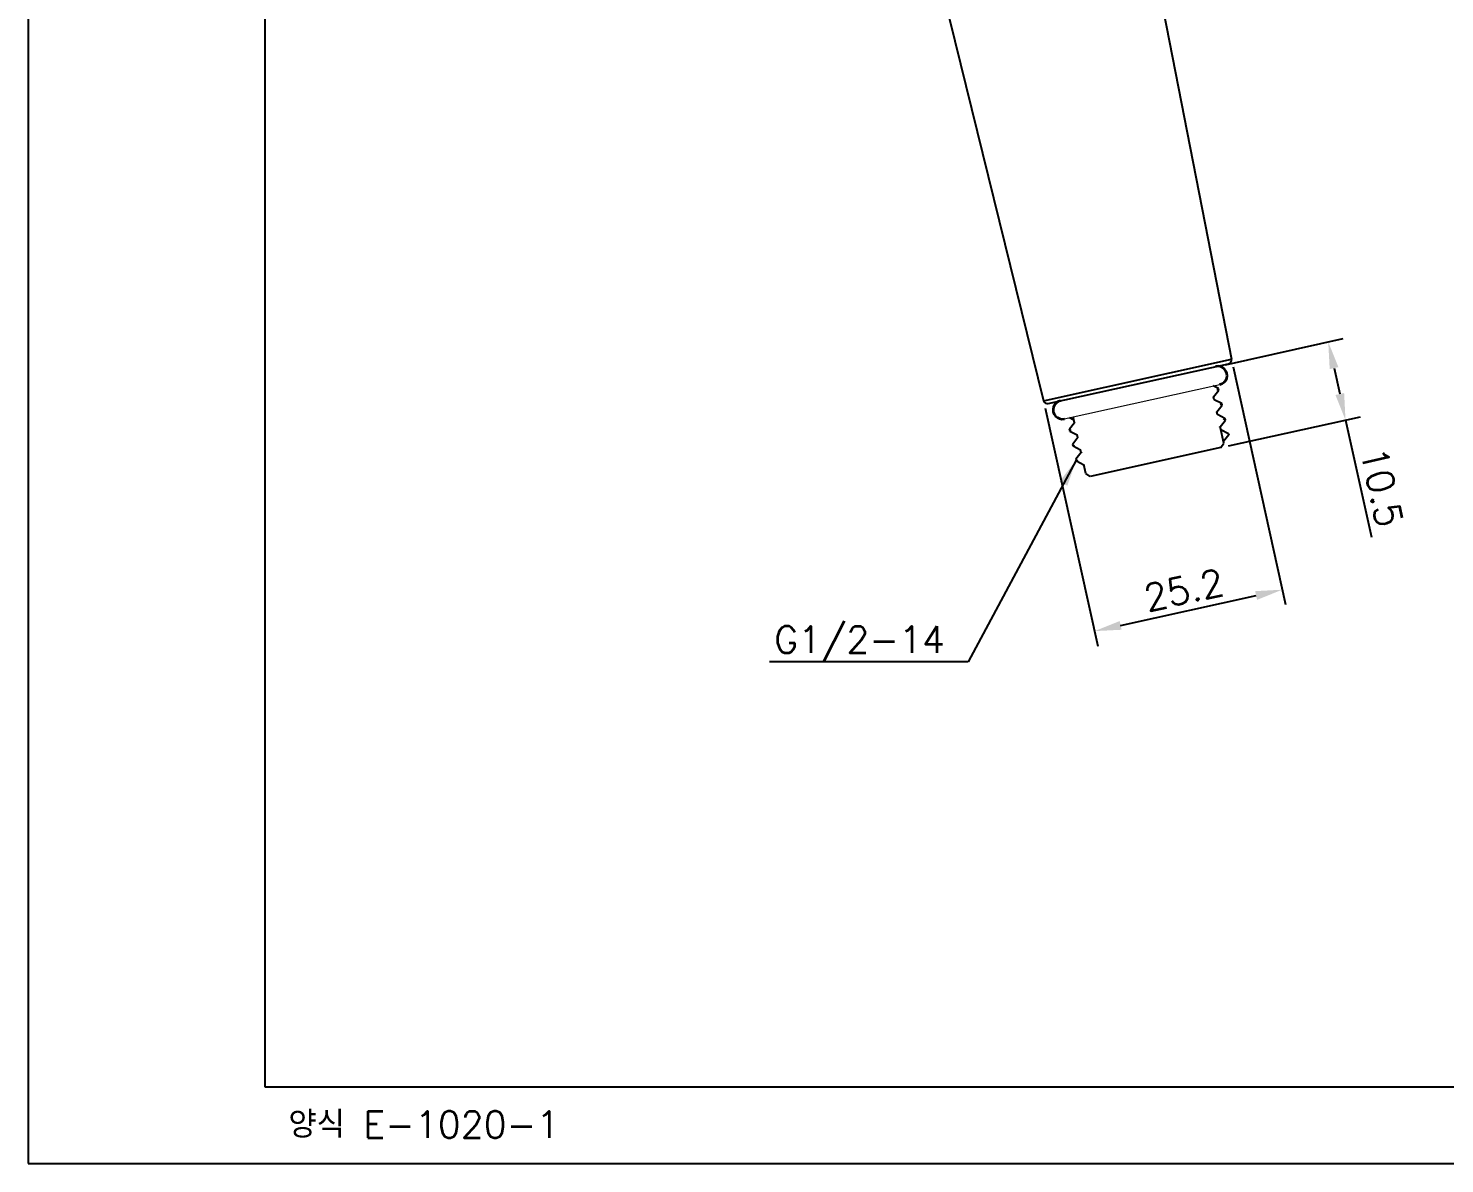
# Model space of a CAD drawing. Extents: x -7342 to 109, y -2713 to 214.
# Drawn here: x -7264.5 to -7079.2, y -2712.9 to -2564.4 of the extents above; entities that cross this region are included whole.
import ezdxf

# ---------------------------------------------------------------- set-up
doc = ezdxf.new("R2010")
doc.units = 0
doc.header["$LTSCALE"] = 7
doc.layers.get('0').update_dxf_attribs({"color": 2, "linetype": 'CONTINUOUS'})
doc.layers.get('Defpoints').update_dxf_attribs({"linetype": 'CONTINUOUS'})
doc.layers.add('\\M+5CFB8\\M+5CAB5\\M+5CFDF\\M+5B2E3', color=7, linetype='CONTINUOUS', lineweight=18)
doc.layers.add('EB0', color=7, linetype='CONTINUOUS', lineweight=35)
doc.layers.add('D', color=2, linetype='CONTINUOUS')
doc.layers.add('DWG', color=7, linetype='CONTINUOUS')
doc.styles.add('DD', font='romans', dxfattribs={"bigfont": 'GHS.shx'})
doc.styles.add('GHS', font='ROMANS.shx', dxfattribs={"bigfont": 'GHS.shx'})
doc.dimstyles.new('CWC', dxfattribs={"dimscale": 0, "dimtxt": 3.5, "dimasz": 3.5, "dimexe": 2, "dimexo": 1, "dimgap": 1, "dimtad": 1, "dimdec": 4, "dimdsep": 46, "dimtxsty": 'DD', "dimcen": 3, "dimclrd": 2, "dimclre": 2, "dimclrt": 2, "dimadec": 3, "dimazin": 2, "dimtfac": 1, "dimtdec": 4, "dimtmove": 0, "dimatfit": 3, "dimfxl": 0, "dimtvp": 1, "dimtolj": 1, "dimtzin": 0, "dimlwd": -1, "dimlwe": -1, "dimarcsym": 0})

# ---------------------------------------------------------------- blocks, each defined once
blk = doc.blocks.new('BORDER')
for p, q in [((0, 1), (0, 0)), ((0, 0), (1, 0))]:
    blk.add_line(p, q)
blk = doc.blocks.new('*D53')
at = {"layer": 'Defpoints', "color": 0}
for p in [(-7107.14, -2607.68), (-7131.71, -2613.11), (-7100.49, -2637.82)]:
    blk.add_point(p, dxfattribs=at)
at = {"layer": 'DWG', "color": 2}
for p, q in [((-7106.93, -2608.66), (-7100.06, -2639.77)), ((-7131.49, -2614.08), (-7124.62, -2645.2)), ((-7121.64, -2642.49), (-7103.91, -2638.58))]:
    blk.add_line(p, q, dxfattribs=at)
for points in [[(-7104.03, -2638.01), (-7103.78, -2639.15), (-7100.49, -2637.82)], [(-7121.76, -2641.92), (-7121.51, -2643.06), (-7125.05, -2643.24)]]:
    blk.add_solid(points, dxfattribs=at)
at = {"layer": 'DWG', "color": 2, "insert": (-7113.36, -2637.85), "char_height": 3.5, "attachment_point": 5, "rotation": 12.45, "style": 'DD'}
blk.add_mtext('\\A1;25.2', dxfattribs=at)
blk = doc.blocks.new('*D54')
at = {"layer": 'Defpoints', "color": 0}
for p in [(-7108.91, -2608.6), (-7092.21, -2615.64), (-7108.51, -2619.24)]:
    blk.add_point(p, dxfattribs=at)
at = {"layer": 'DWG', "color": 2}
for p, q in [((-7107.93, -2608.39), (-7092.51, -2604.98)), ((-7093.71, -2608.83), (-7092.96, -2612.22)), ((-7107.54, -2619.02), (-7090.26, -2615.21)), ((-7092.21, -2615.64), (-7088.83, -2630.94))]:
    blk.add_line(p, q, dxfattribs=at)
for points in [[(-7093.14, -2608.71), (-7094.28, -2608.96), (-7094.47, -2605.41)], [(-7092.39, -2612.1), (-7093.53, -2612.35), (-7092.21, -2615.64)]]:
    blk.add_solid(points, dxfattribs=at)
at = {"layer": 'DWG', "color": 2, "insert": (-7087.46, -2624.4), "char_height": 3.5, "attachment_point": 5, "rotation": 282.45, "style": 'DD'}
blk.add_mtext('\\A1;10.5', dxfattribs=at)

msp = doc.modelspace()

# ---------------------------------------------------------------- linework, layer by layer
at = {"color": 4}
for p, q in [((-7233.5456, -2702.89488), (-7233.5456, -2428.89488)), ((-6855.5456, -2702.89488), (-7233.5456, -2702.89488))]:
    msp.add_line(p, q, dxfattribs=at)
at = {"color": 7, "linetype": 'Continuous'}
for p, q in [((-7150.13133, -2538.37517), (-7131.70619, -2613.10732)), ((-7119.75909, -2543.08572), (-7107.14385, -2607.68446)), ((-7131.70619, -2613.10732), (-7107.14385, -2607.68446)), ((-7131.11269, -2613.47582), (-7107.52705, -2608.2686)), ((-7108.842, -2611.51628), (-7109.5261, -2611.16704)), ((-7109.47316, -2612.60338), (-7108.79364, -2611.73536)), ((-7109.38191, -2612.97926), (-7109.46815, -2612.58866)), ((-7108.84691, -2611.55005), (-7108.84213, -2611.54585)), ((-7108.83217, -2611.52658), (-7108.842, -2611.51628)), ((-7108.78905, -2611.72187), (-7108.83217, -2611.52658)), ((-7108.79364, -2611.73536), (-7108.78905, -2611.72187)), ((-7108.41083, -2613.46925), (-7109.39265, -2612.96801)), ((-7109.04198, -2614.55635), (-7108.36246, -2613.68832)), ((-7108.95074, -2614.93222), (-7109.03697, -2614.54163)), ((-7108.41573, -2613.50302), (-7108.41096, -2613.49882)), ((-7108.40099, -2613.47955), (-7108.41083, -2613.46925)), ((-7108.35787, -2613.67484), (-7108.40099, -2613.47955)), ((-7108.36246, -2613.68832), (-7108.35787, -2613.67484)), ((-7127.65746, -2615.97642), (-7128.33698, -2616.84445)), ((-7128.30991, -2615.31432), (-7127.7487, -2615.60055)), ((-7127.66246, -2615.99114), (-7127.83504, -2615.20947)), ((-7107.97965, -2615.42222), (-7108.96148, -2614.92098)), ((-7108.61081, -2616.50932), (-7107.93129, -2615.64129)), ((-7108.13151, -2618.64287), (-7108.6058, -2616.4946)), ((-7107.98456, -2615.45599), (-7107.97978, -2615.45179)), ((-7107.96982, -2615.43251), (-7107.97965, -2615.42222)), ((-7107.9267, -2615.62781), (-7107.96982, -2615.43251)), ((-7107.93129, -2615.64129), (-7107.9267, -2615.62781)), ((-7128.34157, -2616.85793), (-7128.33698, -2616.84445)), ((-7128.34157, -2616.85793), (-7128.29845, -2617.05323)), ((-7128.28861, -2617.06352), (-7128.29845, -2617.05323)), ((-7128.28861, -2617.06352), (-7127.30678, -2617.56476)), ((-7128.28848, -2617.03395), (-7128.2837, -2617.02975)), ((-7127.22628, -2617.92939), (-7127.9058, -2618.79742)), ((-7127.23129, -2617.94411), (-7127.31752, -2617.55352)), ((-7108.51956, -2616.88519), (-7107.53864, -2617.38548)), ((-7107.49552, -2617.58078), (-7108.17462, -2618.44757)), ((-7107.53864, -2617.38548), (-7107.49552, -2617.58078)), ((-7127.91039, -2618.8109), (-7127.9058, -2618.79742)), ((-7127.91039, -2618.8109), (-7127.86727, -2619.0062)), ((-7127.85743, -2619.01649), (-7127.86727, -2619.0062)), ((-7127.85743, -2619.01649), (-7126.87561, -2619.51773)), ((-7127.85731, -2618.98692), (-7127.85253, -2618.98272)), ((-7126.7951, -2619.88236), (-7127.47463, -2620.75039)), ((-7126.80011, -2619.89708), (-7126.88635, -2619.50649)), ((-7108.51195, -2619.2389), (-7125.60043, -2623.01168)), ((-7108.51195, -2619.2389), (-7108.13151, -2618.64287)), ((-7127.47921, -2620.76387), (-7127.47463, -2620.75039)), ((-7127.47921, -2620.76387), (-7127.4361, -2620.95916)), ((-7127.42626, -2620.96946), (-7127.4361, -2620.95916)), ((-7127.42626, -2620.96946), (-7126.44443, -2621.4707)), ((-7127.42613, -2620.93989), (-7127.42135, -2620.93569)), ((-7126.19647, -2622.63124), (-7126.45517, -2621.45945)), ((-7125.60043, -2623.01168), (-7126.19647, -2622.63124))]:
    msp.add_line(p, q, dxfattribs=at)
for centre, start, end in [((-7107.63458, -2607.7803), 282.45, 11.05), ((-7131.22073, -2612.98763), 193.85, 282.45)]:
    msp.add_arc(centre, 0.5, start, end, dxfattribs=at)
for points, knots in [([(-7109.52704, -2612.64144), (-7109.52067, -2612.63802), (-7109.50169, -2612.62712), (-7109.48233, -2612.61502), (-7109.4732, -2612.60339)], [0, 0, 0, 0, 1937.743906276, 5898.343995142, 5898.343995142, 5898.343995142, 5898.343995142]), ([(-7109.03331, -2611.63926), (-7108.9929, -2611.62369), (-7108.92949, -2611.59734), (-7108.86678, -2611.56636), (-7108.84691, -2611.55005)], [0, 0, 0, 0, 3700.036517876, 5897.005995236, 5897.005995236, 5897.005995236, 5897.005995236]), ([(-7108.84213, -2611.54585), (-7108.84035, -2611.54417), (-7108.83535, -2611.53905), (-7108.83111, -2611.53138), (-7108.83217, -2611.52658)], [0, 0, 0, 0, 1964.287008309, 5897.487730258, 5897.487730258, 5897.487730258, 5897.487730258]), ([(-7109.09433, -2614.59358), (-7109.08815, -2614.59024), (-7109.0697, -2614.57957), (-7109.05093, -2614.5677), (-7109.04202, -2614.55636)], [0, 0, 0, 0, 1935.832914841, 5909.691762519, 5909.691762519, 5909.691762519, 5909.691762519]), ([(-7108.60214, -2613.59223), (-7108.56173, -2613.57666), (-7108.49831, -2613.55031), (-7108.43561, -2613.51933), (-7108.41573, -2613.50302)], [0, 0, 0, 0, 3707.149918364, 5908.343117214, 5908.343117214, 5908.343117214, 5908.343117214]), ([(-7108.41096, -2613.49882), (-7108.40917, -2613.49713), (-7108.40417, -2613.49202), (-7108.39993, -2613.48435), (-7108.40099, -2613.47955)], [0, 0, 0, 0, 1968.062819312, 5908.824056856, 5908.824056856, 5908.824056856, 5908.824056856]), ([(-7127.60443, -2615.93882), (-7127.6107, -2615.9422), (-7127.62938, -2615.95297), (-7127.64841, -2615.96494), (-7127.65742, -2615.97641)], [0, 0, 0, 0, 1903.922427229, 5804.790913612, 5804.790913612, 5804.790913612, 5804.790913612]), ([(-7108.66389, -2616.54695), (-7108.65761, -2616.54356), (-7108.63891, -2616.53279), (-7108.61987, -2616.52081), (-7108.61085, -2616.50933)], [0, 0, 0, 0, 1942.263830727, 5921.043824754, 5921.043824754, 5921.043824754, 5921.043824754]), ([(-7108.17096, -2615.5452), (-7108.13055, -2615.52963), (-7108.06714, -2615.50328), (-7108.00443, -2615.4723), (-7107.98456, -2615.45599)], [0, 0, 0, 0, 3714.269536186, 5919.69014819, 5919.69014819, 5919.69014819, 5919.69014819]), ([(-7107.97978, -2615.45179), (-7107.978, -2615.4501), (-7107.97299, -2615.44499), (-7107.96876, -2615.43731), (-7107.96982, -2615.43251)], [0, 0, 0, 0, 1971.841931293, 5920.170294165, 5920.170294165, 5920.170294165, 5920.170294165]), ([(-7128.29845, -2617.05323), (-7128.29875, -2617.05184), (-7128.29862, -2617.04416), (-7128.29285, -2617.03809), (-7128.28848, -2617.03395)], [0, 0, 0, 0, 1108.210131747, 5805.793622916, 5805.793622916, 5805.793622916, 5805.793622916]), ([(-7128.2837, -2617.02975), (-7128.26383, -2617.01344), (-7128.20113, -2616.98246), (-7128.13771, -2616.95611), (-7128.0973, -2616.94055)], [0, 0, 0, 0, 2163.050196861, 5805.961404574, 5805.961404574, 5805.961404574, 5805.961404574]), ([(-7127.1739, -2617.89214), (-7127.18009, -2617.89549), (-7127.19855, -2617.90616), (-7127.21733, -2617.91803), (-7127.22624, -2617.92938)], [0, 0, 0, 0, 1905.31488187, 5816.195308177, 5816.195308177, 5816.195308177, 5816.195308177]), ([(-7127.86727, -2619.0062), (-7127.86758, -2619.00481), (-7127.86745, -2618.99713), (-7127.86168, -2618.99106), (-7127.85731, -2618.98692)], [0, 0, 0, 0, 1110.388528379, 5817.206008451, 5817.206008451, 5817.206008451, 5817.206008451]), ([(-7127.85253, -2618.98272), (-7127.83265, -2618.96641), (-7127.76995, -2618.93543), (-7127.70653, -2618.90908), (-7127.66613, -2618.89351)], [0, 0, 0, 0, 2167.301835144, 5817.373459557, 5817.373459557, 5817.373459557, 5817.373459557]), ([(-7126.74125, -2619.84432), (-7126.74763, -2619.84774), (-7126.76659, -2619.85863), (-7126.78593, -2619.87072), (-7126.79507, -2619.88235)], [0, 0, 0, 0, 1914.387675776, 5827.610736962, 5827.610736962, 5827.610736962, 5827.610736962]), ([(-7127.4361, -2620.95916), (-7127.4364, -2620.95778), (-7127.43627, -2620.9501), (-7127.4305, -2620.94403), (-7127.42613, -2620.93989)], [0, 0, 0, 0, 1112.568794353, 5828.628187264, 5828.628187264, 5828.628187264, 5828.628187264]), ([(-7127.42135, -2620.93569), (-7127.40148, -2620.91938), (-7127.33878, -2620.8884), (-7127.27536, -2620.86205), (-7127.23495, -2620.84648)], [0, 0, 0, 0, 2171.557122404, 5828.795308959, 5828.795308959, 5828.795308959, 5828.795308959])]:
    msp.add_open_spline(points, degree=3, knots=knots, dxfattribs=at)
at = {"layer": '\\M+5CFB8\\M+5CAB5\\M+5CFDF\\M+5B2E3', "color": 7}
msp.add_line((-7129.03717, -2615.47489), (-7108.64672, -2610.97288), dxfattribs=at)
at = {"layer": 'EB0'}
for centre, start, end in [((-7108.90565, -2609.80115), 282.461363, 104.4018631), ((-7129.27371, -2614.29843), 101.2403196, 283.5324492)]:
    msp.add_arc(centre, 1.2, start, end, dxfattribs=at)

# ---------------------------------------------------------------- block references
at = {"xscale": 420, "yscale": 297, "zscale": 420}
msp.add_blockref('BORDER', (-7264.5456, -2712.89488), dxfattribs=at)

# ---------------------------------------------------------------- texts
at = {"layer": 'D', "style": 'GHS'}
msp.add_text('G1/2-14 ', height=3.5, dxfattribs=at).set_placement((-7166.9677, -2646.09868))
at = {"layer": 'DWG', "style": 'GHS'}
msp.add_text('양식 E-1020-1', height=3.5, dxfattribs=at).set_placement((-7230.52345, -2709.52287))

# ---------------------------------------------------------------- dimensions: what is measured, and where the dimension line sits
at = {"layer": 'DWG'}
dim = msp.add_linear_dim(base=(-7092.20966, -2615.63969), p1=(-7108.90565, -2608.60115), p2=(-7108.51195, -2619.2389), angle=102.45, text='10.5', dimstyle='CWC', override={"dimscale": 1}, dxfattribs=at)
dim.commit()
dim.dimension.update_dxf_attribs({"geometry": '*D54', "text_midpoint": (-7087.45828, -2624.4048)})
dim = msp.add_aligned_dim(p1=(-7131.70619, -2613.10732), p2=(-7107.14385, -2607.68446), distance=-30.86212, text='25.2', dimstyle='CWC', override={"dimscale": 1}, dxfattribs=at)
dim.commit()
dim.dimension.update_dxf_attribs({"geometry": '*D53', "text_midpoint": (-7113.3644, -2637.84695)})

# ---------------------------------------------------------------- leaders
msp.add_leader([(-7127.45766, -2620.86152), (-7141.57653, -2647.26534), (-7167.55316, -2647.26534)], dimstyle='CWC', override={"dimscale": 1, "dimtad": 0}, dxfattribs=at)

doc.saveas('drawing.dxf')
